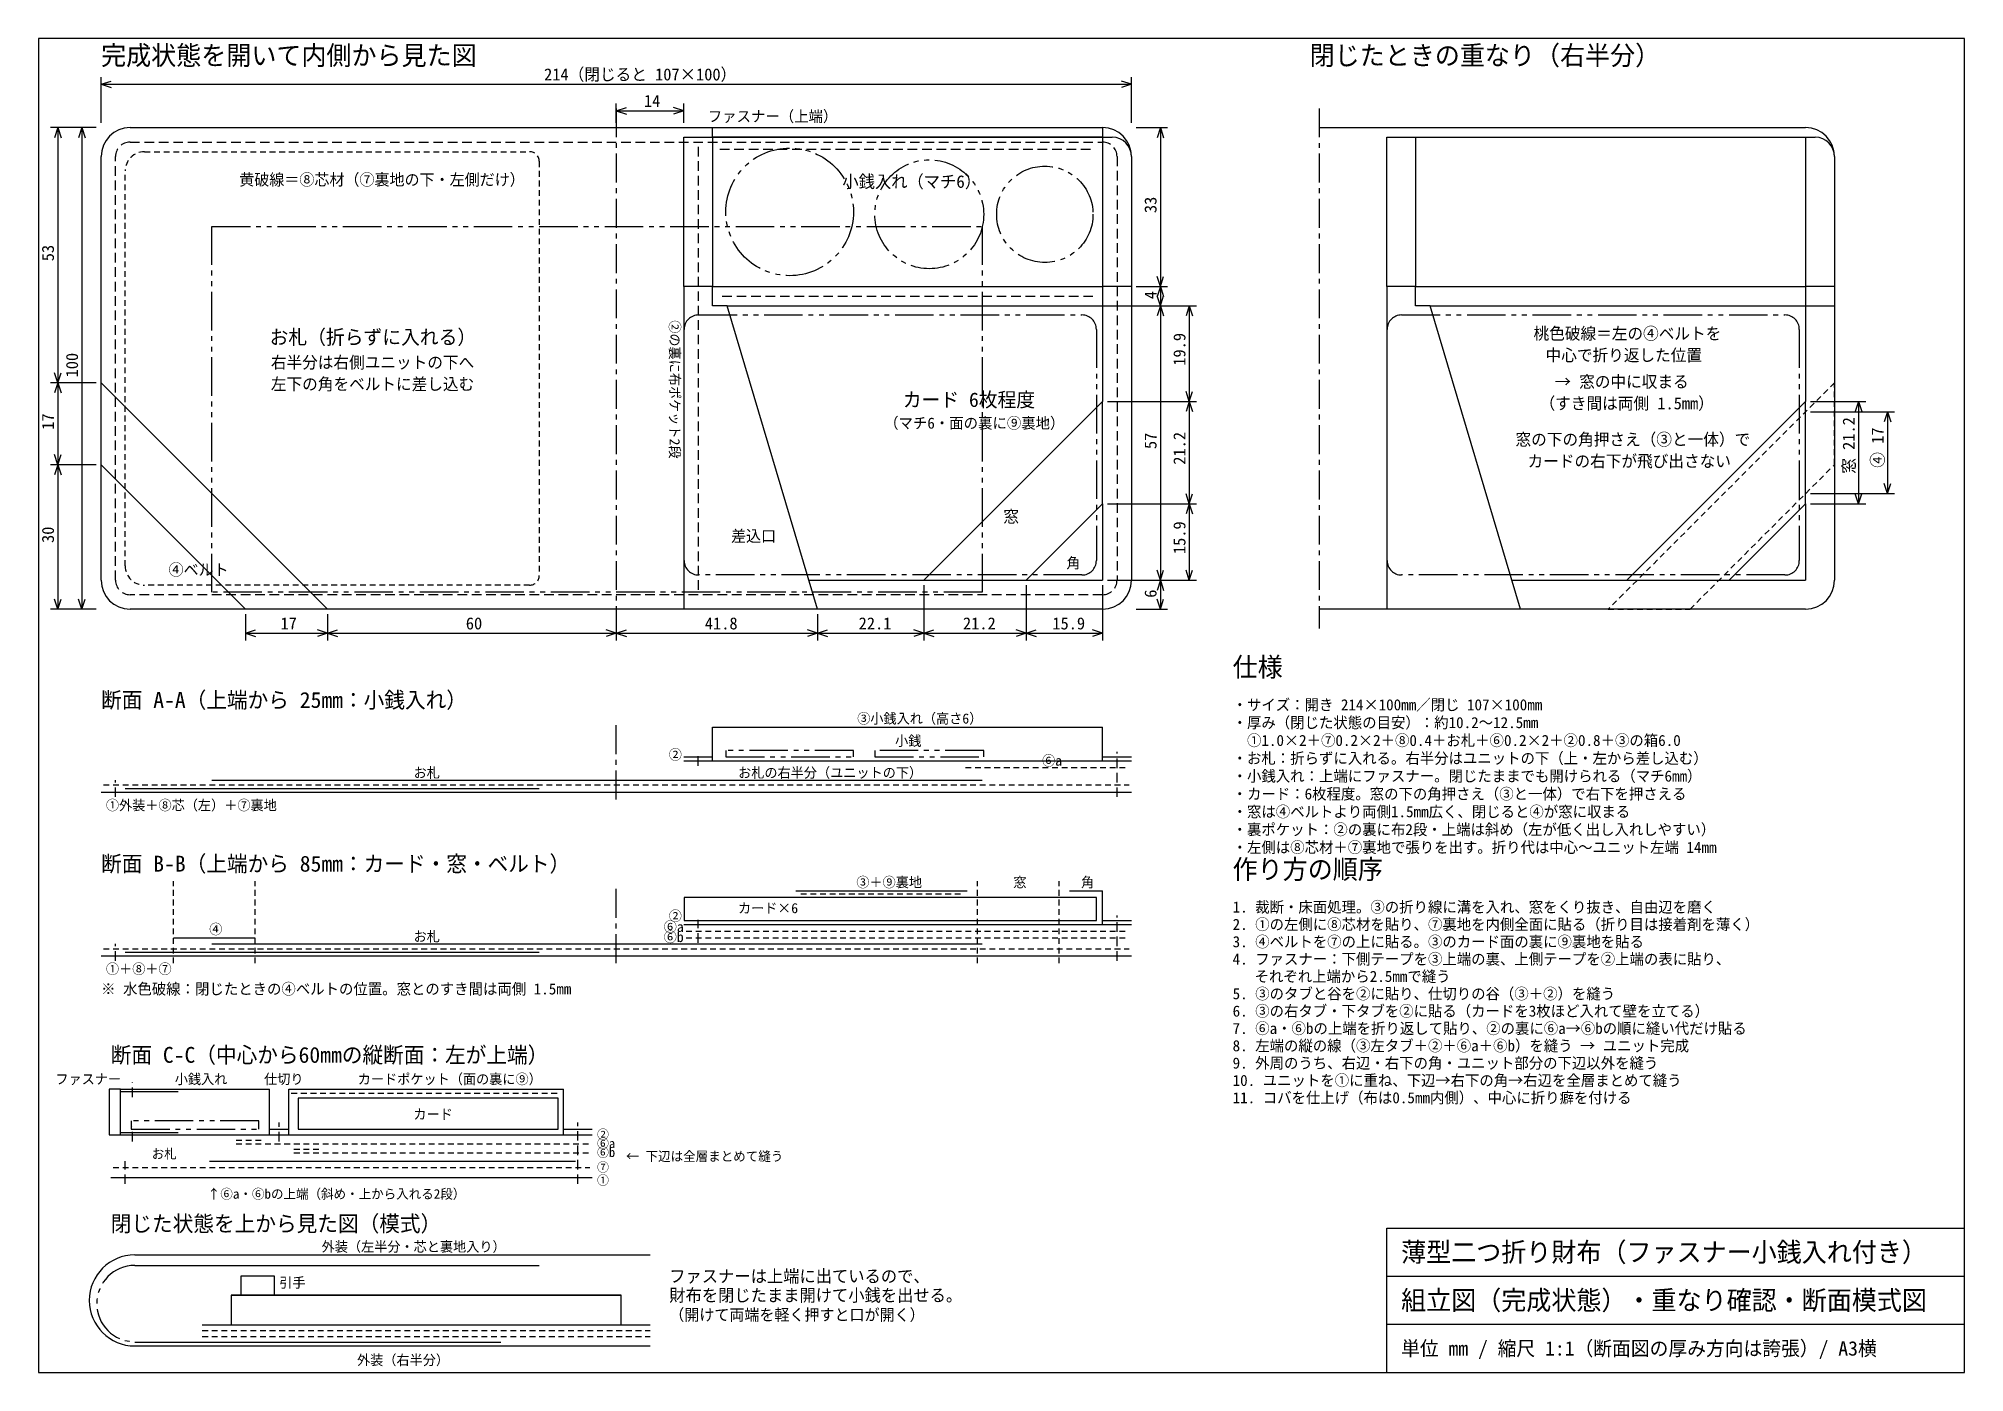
# Model space of a CAD drawing. Extents: x -200 to 200, y -138 to 138.
import ezdxf

# ---------------------------------------------------------------- set-up
doc = ezdxf.new("R2010")
doc.units = 0
for name, pattern in [('CENTER', [9.4, 6, -1.2, 1, -1.2]), ('DASHED', [3, 2, -1]), ('HIDDEN', [2, 1.2, -0.8]), ('PHANTOM', [13.6, 8, -1.2, 1, -1.2, 1, -1.2])]:
    doc.linetypes.add(name, pattern=pattern)
for name, color, linetype in [('お札', 6, 'PHANTOM'), ('カード', 5, 'PHANTOM'), ('ファスナー', 3, 'CONTINUOUS'), ('中心線', 4, 'CENTER'), ('切断線', 7, 'CONTINUOUS'), ('図枠', 7, 'CONTINUOUS'), ('寸法', 7, 'CONTINUOUS'), ('小銭', 2, 'PHANTOM'), ('文字', 7, 'CONTINUOUS'), ('断面図', 7, 'CONTINUOUS'), ('縫い線', 1, 'DASHED'), ('芯材・裏地', 2, 'CONTINUOUS')]:
    doc.layers.add(name, color=color, linetype=linetype)

msp = doc.modelspace()

# ---------------------------------------------------------------- linework, layer by layer
at = {"layer": 'お札', "color": 6, "linetype": 'PHANTOM'}
for p, q in [((-164, 99.5), (-4, 99.5)), ((-164, 23.5), (-164, 99.5)), ((-4, 99.5), (-4, 23.5)), ((-4, 23.5), (-164, 23.5))]:
    msp.add_line(p, q, dxfattribs=at)
at = {"layer": 'お札', "color": 6, "linetype": 'HIDDEN'}
for p, q in [((173, 67), (126, 20)), ((173, 50), (173, 67)), ((143, 20), (173, 50)), ((126, 20), (143, 20))]:
    msp.add_line(p, q, dxfattribs=at)
at = {"layer": 'お札', "color": 6, "linetype": 'CONTINUOUS'}
for p, q in [((-164, -15.5), (-4, -15.5)), ((-164, -49.5), (-4, -49.5)), ((-164.5, -94.6), (-88.5, -94.6)), ((-180, -116.28), (-96, -116.28)), ((-180, -132.23), (-104, -132.23))]:
    msp.add_line(p, q, dxfattribs=at)
at = {"layer": 'お札', "color": 6, "linetype": 'PHANTOM'}
msp.add_arc((-180, -124.2), 7.92, 90, 270, dxfattribs=at)
at = {"layer": 'カード', "color": 5, "linetype": 'PHANTOM'}
for p, q in [((-62.9, 81.1), (16.7, 81.1)), ((83.1, 81.1), (162.7, 81.1)), ((-65.9, 30.1), (-65.9, 78.1)), ((19.7, 78.1), (19.7, 30.1)), ((80.1, 30.1), (80.1, 78.1)), ((165.7, 78.1), (165.7, 30.1)), ((16.7, 27.1), (-62.9, 27.1)), ((162.7, 27.1), (83.1, 27.1))]:
    msp.add_line(p, q, dxfattribs=at)
at = {"layer": 'カード', "color": 5, "linetype": 'CONTINUOUS'}
for p, q in [((19.7, -39.875), (-65.9, -39.875)), ((-65.9, -39.875), (-65.9, -44.625)), ((19.7, -44.625), (19.7, -39.875)), ((-65.9, -44.625), (19.7, -44.625)), ((-92.1, -81.51), (-146.1, -81.51)), ((-146.1, -81.51), (-146.1, -87.97)), ((-92.1, -87.97), (-92.1, -81.51)), ((-146.1, -87.97), (-92.1, -87.97))]:
    msp.add_line(p, q, dxfattribs=at)
at = {"layer": 'カード', "color": 5, "linetype": 'PHANTOM'}
for centre, start, end in [((-62.9, 78.1), 90, 180), ((16.7, 78.1), 0, 90), ((83.1, 78.1), 90, 180), ((162.7, 78.1), 0, 90), ((-62.9, 30.1), 180, 270), ((16.7, 30.1), 270, 0), ((83.1, 30.1), 180, 270), ((162.7, 30.1), 270, 0)]:
    msp.add_arc(centre, 3, start, end, dxfattribs=at)
at = {"layer": 'ファスナー', "color": 3, "linetype": 'CONTINUOUS'}
for p, q in [((-60, 120), (21, 120)), ((-60, 118), (-60, 120)), ((21, 120), (21, 118)), ((21, 118), (-60, 118)), ((-183, -79.64), (-185.3, -79.64)), ((-185.3, -79.64), (-185.3, -89.16)), ((-183, -89.16), (-183, -79.64)), ((-183, -80.15), (-171, -80.15)), ((-185.3, -89.16), (-183, -89.16)), ((-183, -88.65), (-171, -88.65)), ((-151, -118.48), (-158, -118.48)), ((-158, -118.48), (-158, -122.44)), ((-151, -122.44), (-151, -118.48)), ((-79, -122.44), (-160, -122.44)), ((-160, -122.44), (-160, -128.6)), ((-158, -122.44), (-151, -122.44)), ((-79, -128.6), (-79, -122.44)), ((-160, -128.6), (-79, -128.6))]:
    msp.add_line(p, q, dxfattribs=at)
at = {"layer": '中心線', "color": 4, "linetype": 'CENTER'}
for p, q in [((-80, 124), (-80, 16)), ((66, 124), (66, 16)), ((-80, -19.5), (-80, -3)), ((-80, -53.5), (-80, -37))]:
    msp.add_line(p, q, dxfattribs=at)
at = {"layer": '中心線', "color": 4, "linetype": 'HIDDEN'}
for p, q in [((-172, -53.5), (-172, -36.5)), ((-155, -53.5), (-155, -36.5)), ((-5, -53.5), (-5, -36.5)), ((12, -53.5), (12, -36.5))]:
    msp.add_line(p, q, dxfattribs=at)
at = {"layer": '切断線', "color": 7, "linetype": 'CONTINUOUS'}
for p, q in [((-181, 120), (21, 120)), ((66, 120), (167, 120)), ((-66, 118), (23, 118)), ((-66, 87), (-66, 118)), ((-60, 118), (-60, 87)), ((21, 118), (21, 87)), ((80, 118), (169, 118)), ((80, 87), (80, 118)), ((86, 118), (86, 87)), ((167, 118), (167, 87)), ((-187, 26), (-187, 114)), ((27, 114), (27, 26)), ((27, 114), (27, 87)), ((173, 114), (173, 26)), ((173, 114), (173, 87)), ((-66, 87), (-66, 20)), ((-60, 87), (-66, 87)), ((-60, 83), (-60, 87)), ((-60, 87), (21, 87)), ((27, 87), (21, 87)), ((21, 87), (21, 83)), ((80, 87), (80, 20)), ((86, 87), (80, 87)), ((86, 83), (86, 87)), ((86, 87), (167, 87)), ((173, 87), (167, 87)), ((167, 87), (167, 83)), ((-57, 83), (-60, 83)), ((-38.210526, 20), (-57, 83)), ((-57, 83), (21, 83)), ((21, 83), (27, 83)), ((21, 83), (21, 63.12132)), ((27, 83), (27, 26)), ((89, 83), (86, 83)), ((107.789474, 20), (89, 83)), ((89, 83), (167, 83)), ((167, 83), (173, 83)), ((167, 83), (167, 63.12132)), ((173, 83), (173, 26)), ((-187, 67), (-140, 20)), ((-187, 50), (-187, 67)), ((21, 63.12132), (-16.12132, 26)), ((21, 41.87868), (21, 63.12132)), ((167, 63.12132), (129.87868, 26)), ((167, 41.87868), (167, 63.12132)), ((-157, 20), (-187, 50)), ((5.12132, 26), (21, 41.87868)), ((21, 41.87868), (21, 26)), ((151.12132, 26), (167, 41.87868)), ((167, 41.87868), (167, 26)), ((-40, 26), (-16.12132, 26)), ((-16.12132, 26), (5.12132, 26)), ((5.12132, 26), (21, 26)), ((106, 26), (129.87868, 26)), ((129.87868, 26), (151.12132, 26)), ((151.12132, 26), (167, 26)), ((21, 20), (-181, 20)), ((-140, 20), (-157, 20)), ((21, 20), (-38.210526, 20)), ((167, 20), (66, 20)), ((167, 20), (107.789474, 20))]:
    msp.add_line(p, q, dxfattribs=at)
for centre, radius, start, end in [((-181, 114), 6, 90, 180), ((21, 114), 6, 0, 90), ((167, 114), 6, 0, 90), ((23, 114), 4, 0, 90), ((169, 114), 4, 0, 90), ((-181, 26), 6, 180, 270), ((21, 26), 6, 270, 0), ((21, 26), 6, 270, 0), ((167, 26), 6, 270, 0), ((167, 26), 6, 270, 0)]:
    msp.add_arc(centre, radius, start, end, dxfattribs=at)
at = {"layer": '図枠', "color": 7, "linetype": 'CONTINUOUS'}
for p, q in [((200, 138.5), (-200, 138.5)), ((-200, 138.5), (-200, -138.5)), ((200, -138.5), (200, 138.5)), ((80, -138.5), (80, -108.5)), ((80, -108.5), (200, -108.5)), ((80, -118.5), (200, -118.5)), ((80, -128.5), (200, -128.5)), ((-200, -138.5), (200, -138.5))]:
    msp.add_line(p, q, dxfattribs=at)
at = {"layer": '寸法', "color": 7, "linetype": 'CONTINUOUS'}
for p, q in [((-187, 121), (-187, 130.5)), ((-187, 129), (-184.907676, 129.679837)), ((-187, 129), (27, 129)), ((-187, 129), (-184.907676, 128.320163)), ((27, 129), (24.907676, 129.679837)), ((27, 129), (24.907676, 128.320163)), ((27, 121), (27, 130.5)), ((-80, 121), (-80, 125)), ((-80, 123.5), (-77.907676, 124.179837)), ((-66, 123.5), (-68.092324, 124.179837)), ((-66, 121), (-66, 125)), ((-188, 120), (-197.5, 120)), ((-196, 120), (-196.679837, 117.907676)), ((-196, 120), (-196, 67)), ((-196, 120), (-195.320163, 117.907676)), ((-188, 120), (-192.5, 120)), ((-191, 120), (-191.679837, 117.907676)), ((-191, 120), (-191, 20)), ((-191, 120), (-190.320163, 117.907676)), ((-80, 123.5), (-66, 123.5)), ((-80, 123.5), (-77.907676, 122.820163)), ((-66, 123.5), (-68.092324, 122.820163)), ((28, 120), (34.5, 120)), ((33, 120), (32.320163, 117.907676)), ((33, 120), (33, 87)), ((33, 120), (33.679837, 117.907676)), ((33, 87), (32.320163, 89.092324)), ((33, 87), (33.679837, 89.092324)), ((28, 87), (34.5, 87)), ((28, 87), (34.5, 87)), ((33, 87), (32.320163, 84.907676)), ((33, 83), (32.320163, 85.092324)), ((33, 87), (33, 83)), ((33, 87), (33.679837, 84.907676)), ((33, 83), (33.679837, 85.092324)), ((22, 83), (40.5, 83)), ((28, 83), (34.5, 83)), ((28, 83), (34.5, 83)), ((33, 83), (32.320163, 80.907676)), ((33, 83), (33, 26)), ((33, 83), (33.679837, 80.907676)), ((39, 83), (38.320163, 80.907676)), ((39, 83), (39, 63.12132)), ((39, 83), (39.679837, 80.907676)), ((-196, 67), (-196.679837, 69.092324)), ((-196, 67), (-195.320163, 69.092324)), ((-188, 67), (-197.5, 67)), ((-188, 67), (-197.5, 67)), ((-196, 67), (-196.679837, 64.907676)), ((-196, 67), (-196, 50)), ((-196, 67), (-195.320163, 64.907676)), ((39, 63.12132), (38.320163, 65.213645)), ((39, 63.12132), (39.679837, 65.213645)), ((22, 63.12132), (40.5, 63.12132)), ((22, 63.12132), (40.5, 63.12132)), ((39, 63.12132), (38.320163, 61.028996)), ((39, 63.12132), (39, 41.87868)), ((39, 63.12132), (39.679837, 61.028996)), ((168, 63.12132), (179.5, 63.12132)), ((168, 61), (185.5, 61)), ((178, 63.12132), (177.320163, 61.028996)), ((178, 63.12132), (178, 41.87868)), ((178, 63.12132), (178.679837, 61.028996)), ((184, 61), (183.320163, 58.907676)), ((184, 61), (184, 44)), ((184, 61), (184.679837, 58.907676)), ((-196, 50), (-196.679837, 52.092324)), ((-196, 50), (-195.320163, 52.092324)), ((-188, 50), (-197.5, 50)), ((-188, 50), (-197.5, 50)), ((-196, 50), (-196.679837, 47.907676)), ((-196, 50), (-196, 20)), ((-196, 50), (-195.320163, 47.907676)), ((168, 44), (185.5, 44)), ((184, 44), (183.320163, 46.092324)), ((184, 44), (184.679837, 46.092324)), ((22, 41.87868), (40.5, 41.87868)), ((22, 41.87868), (40.5, 41.87868)), ((39, 41.87868), (38.320163, 43.971004)), ((39, 41.87868), (38.320163, 39.786355)), ((39, 41.87868), (39.679837, 43.971004)), ((39, 41.87868), (39, 26)), ((39, 41.87868), (39.679837, 39.786355)), ((168, 41.87868), (179.5, 41.87868)), ((178, 41.87868), (177.320163, 43.971004)), ((178, 41.87868), (178.679837, 43.971004)), ((33, 26), (32.320163, 28.092324)), ((33, 26), (33.679837, 28.092324)), ((39, 26), (38.320163, 28.092324)), ((39, 26), (39.679837, 28.092324)), ((-16.12132, 25), (-16.12132, 13.5)), ((-16.12132, 25), (-16.12132, 13.5)), ((5.12132, 25), (5.12132, 13.5)), ((5.12132, 25), (5.12132, 13.5)), ((21, 25), (21, 13.5)), ((22, 26), (40.5, 26)), ((28, 26), (34.5, 26)), ((28, 26), (34.5, 26)), ((33, 26), (32.320163, 23.907676)), ((33, 26), (33, 20)), ((33, 26), (33.679837, 23.907676)), ((-188, 20), (-197.5, 20)), ((-196, 20), (-196.679837, 22.092324)), ((-196, 20), (-195.320163, 22.092324)), ((-188, 20), (-192.5, 20)), ((-191, 20), (-191.679837, 22.092324)), ((-191, 20), (-190.320163, 22.092324)), ((28, 20), (34.5, 20)), ((33, 20), (32.320163, 22.092324)), ((33, 20), (33.679837, 22.092324)), ((-157, 19), (-157, 13.5)), ((-140, 19), (-140, 13.5)), ((-140, 19), (-140, 13.5)), ((-80, 19), (-80, 13.5)), ((-80, 19), (-80, 13.5)), ((-38.210526, 19), (-38.210526, 13.5)), ((-38.210526, 19), (-38.210526, 13.5)), ((-157, 15), (-154.907676, 15.679837)), ((-157, 15), (-140, 15)), ((-157, 15), (-154.907676, 14.320163)), ((-140, 15), (-142.092324, 15.679837)), ((-140, 15), (-142.092324, 14.320163)), ((-140, 15), (-137.907676, 15.679837)), ((-140, 15), (-80, 15)), ((-140, 15), (-137.907676, 14.320163)), ((-80, 15), (-82.092324, 15.679837)), ((-80, 15), (-82.092324, 14.320163)), ((-80, 15), (-77.907676, 15.679837)), ((-80, 15), (-38.210526, 15)), ((-80, 15), (-77.907676, 14.320163)), ((-38.210526, 15), (-40.302851, 15.679837)), ((-38.210526, 15), (-40.302851, 14.320163)), ((-38.210526, 15), (-36.118202, 15.679837)), ((-38.210526, 15), (-16.12132, 15)), ((-38.210526, 15), (-36.118202, 14.320163)), ((-16.12132, 15), (-18.213645, 15.679837)), ((-16.12132, 15), (-18.213645, 14.320163)), ((-16.12132, 15), (-14.028996, 15.679837)), ((-16.12132, 15), (5.12132, 15)), ((-16.12132, 15), (-14.028996, 14.320163)), ((5.12132, 15), (3.028996, 15.679837)), ((5.12132, 15), (3.028996, 14.320163)), ((5.12132, 15), (7.213645, 15.679837)), ((5.12132, 15), (21, 15)), ((5.12132, 15), (7.213645, 14.320163)), ((21, 15), (18.907676, 15.679837)), ((21, 15), (18.907676, 14.320163))]:
    msp.add_line(p, q, dxfattribs=at)
at = {"layer": '小銭', "color": 2, "linetype": 'PHANTOM'}
for p, q in [((-30.75, -9.375), (-57.25, -9.375)), ((-57.25, -9.375), (-57.25, -10.625)), ((-57.25, -10.625), (-30.75, -10.625)), ((-30.75, -10.625), (-30.75, -9.375)), ((-3.7, -9.375), (-26.3, -9.375)), ((-26.3, -9.375), (-26.3, -10.625)), ((-26.3, -10.625), (-3.7, -10.625)), ((-3.7, -10.625), (-3.7, -9.375)), ((-154.25, -86.27), (-180.75, -86.27)), ((-180.75, -86.27), (-180.75, -87.97)), ((-180.75, -87.97), (-154.25, -87.97)), ((-154.25, -87.97), (-154.25, -86.27))]:
    msp.add_line(p, q, dxfattribs=at)
for centre, radius in [((-44, 102.5), 13.25), ((-15, 102), 11.3), ((9, 102), 10)]:
    msp.add_circle(centre, radius, dxfattribs=at)
at = {"layer": '断面図', "color": 7, "linetype": 'CONTINUOUS'}
for p, q in [((-60, -4.5), (21, -4.5)), ((-60, -11.5), (-60, -4.5)), ((21, -11.5), (21, -4.5)), ((-66, -10.625), (-60, -10.625)), ((-66, -11.5), (27, -11.5)), ((21, -10.625), (27, -10.625)), ((-187, -18), (27, -18)), ((-42.684211, -38.5), (-7.12132, -38.5)), ((14.12132, -38.5), (21, -38.5)), ((21, -45.5), (21, -38.5)), ((-66, -45.5), (27, -45.5)), ((21, -44.625), (27, -44.625)), ((-187, -52), (27, -52)), ((-172, -48.25), (-155, -48.25)), ((-183, -79.64), (-152, -79.64)), ((-152, -89.16), (-152, -79.64)), ((-148, -89.16), (-148, -79.64)), ((-148, -79.64), (-91, -79.64)), ((-91, -89.16), (-91, -79.64)), ((-152, -87.97), (-148, -87.97)), ((-91, -87.97), (-85, -87.97)), ((-183, -89.16), (-85, -89.16)), ((-185, -98), (-85, -98)), ((-180, -114.08), (-73, -114.08)), ((-160, -122.44), (-79, -122.44)), ((-166, -128.6), (-73, -128.6)), ((-180, -133), (-73, -133))]:
    msp.add_line(p, q, dxfattribs=at)
at = {"layer": '断面図', "color": 7, "linetype": 'HIDDEN'}
for p, q in [((-7.5, -12.875), (26.5, -12.875)), ((-65.5, -46.875), (26.5, -46.875)), ((-65.5, -48.25), (26.5, -48.25)), ((-158.956989, -90.282), (-152.956989, -90.282)), ((-158.956989, -91.03), (-85.5, -91.03)), ((-146.956989, -92.152), (-140.956989, -92.152)), ((-146.956989, -92.9), (-85.5, -92.9)), ((-166, -129.81), (-73, -129.81)), ((-166, -131.02), (-73, -131.02))]:
    msp.add_line(p, q, dxfattribs=at)
at = {"layer": '断面図', "color": 7, "linetype": 'CONTINUOUS'}
msp.add_arc((-180, -123.54), 9.46, 90, 270, dxfattribs=at)
at = {"layer": '縫い線', "color": 1, "linetype": 'DASHED'}
for p, q in [((-181, 117), (21, 117)), ((-63, 116), (-63, 23)), ((-184, 26), (-184, 114)), ((-58.5, 115.5), (19.5, 115.5)), ((24, 114), (24, 26)), ((-58, 85), (19, 85)), ((21, 23), (-181, 23)), ((-63, -12.5), (-63, -9.625)), ((24, -19), (24, -9.625)), ((-184, -19), (-184, -15.5)), ((24, -53), (24, -43.625)), ((-63, -49.25), (-63, -44.5)), ((-184, -53), (-184, -49.5)), ((-180.5, -81.34), (-180.5, -78.28)), ((-180.5, -90.52), (-180.5, -87.46)), ((-150, -90.52), (-150, -86.61)), ((-88, -99.36), (-88, -86.61)), ((-182, -99.36), (-182, -94.6))]:
    msp.add_line(p, q, dxfattribs=at)
for centre, start, end in [((-181, 114), 90, 180), ((21, 114), 0, 90), ((-181, 26), 180, 270), ((21, 26), 270, 0)]:
    msp.add_arc(centre, 3, start, end, dxfattribs=at)
at = {"layer": '芯材・裏地', "color": 2, "linetype": 'HIDDEN'}
for p, q in [((-178, 115), (-98, 115)), ((-96, 113), (-96, 27)), ((-182, 29), (-182, 111)), ((-98, 25), (-178, 25)), ((-186.5, -16.5), (26.5, -16.5)), ((-41.684211, -39.125), (-8.12132, -39.125)), ((-186.5, -50.5), (26.5, -50.5)), ((-147.5, -80.49), (-91.5, -80.49)), ((-184.5, -95.96), (-85.5, -95.96))]:
    msp.add_line(p, q, dxfattribs=at)
at = {"layer": '芯材・裏地', "color": 2, "linetype": 'CONTINUOUS'}
for p, q in [((-182, -17.25), (-96, -17.25)), ((-182, -51.25), (-96, -51.25))]:
    msp.add_line(p, q, dxfattribs=at)
at = {"layer": '芯材・裏地', "color": 2, "linetype": 'HIDDEN'}
for centre, radius, start, end in [((-178, 111), 4, 90, 180), ((-98, 113), 2, 0, 90), ((-178, 29), 4, 180, 270), ((-98, 27), 2, 270, 0)]:
    msp.add_arc(centre, radius, start, end, dxfattribs=at)

# ---------------------------------------------------------------- texts
at = {"layer": '寸法', "color": 7}
for s, p in [('214（閉じると 107×100）', (-95, 129.8)), ('14', (-74.25, 124.3)), ('17', (-149.75, 15.8)), ('60', (-111.25, 15.8)), ('41.8', (-61.605263, 15.8)), ('22.1', (-29.665923, 15.8)), ('21.2', (-8, 15.8)), ('15.9', (10.56066, 15.8))]:
    msp.add_text(s, height=2.5, dxfattribs=at).set_placement(p)
for s, p in [('33', (32.2, 102.25)), ('53', (-196.8, 92.25)), ('4', (32.2, 84.375)), ('19.9', (38.2, 70.56066)), ('100', (-191.8, 68.125)), ('17', (-196.8, 57.25)), ('57', (32.2, 53.25)), ('21.2', (38.2, 50)), ('窓 21.2', (177.2, 48.125)), ('④ 17', (183.2, 49.375)), ('30', (-196.8, 33.75)), ('15.9', (38.2, 31.43934)), ('6', (32.2, 22.375))]:
    msp.add_text(s, height=2.5, rotation=90, dxfattribs=at).set_placement(p)
at = {"layer": '文字', "color": 7}
for s, height, p in [('完成状態を開いて内側から見た図', 4, (-187, 133)), ('閉じたときの重なり（右半分）', 4, (64, 133)), ('ファスナー（上端）', 2.3, (-61, 121.2)), ('黄破線＝⑧芯材（⑦裏地の下・左側だけ）', 2.4, (-158.3, 108)), ('小銭入れ（マチ6）', 2.6, (-33.05, 107.5)), ('お札（折らずに入れる）', 3, (-152, 75)), ('桃色破線＝左の④ベルトを', 2.5, (110.5, 76)), ('右半分は右側ユニットの下へ', 2.5, (-151.75, 70)), ('中心で折り返した位置', 2.5, (113, 71.5)), ('左下の角をベルトに差し込む', 2.5, (-151.75, 65.5)), ('→ 窓の中に収まる', 2.5, (114.875, 66)), ('カード 6枚程度', 3, (-20.5, 62)), ('（すき間は両側 1.5mm）', 2.5, (111.75, 61.5)), ('（マチ6・面の裏に⑨裏地）', 2.3, (-24.375, 57.5)), ('窓の下の角押さえ（③と一体）で', 2.5, (106.75, 54)), ('カードの右下が飛び出さない', 2.5, (109.25, 49.5)), ('窓', 2.5, (0.37868, 38)), ('差込口', 2.4, (-56.175439, 34)), ('④ベルト', 2.4, (-173, 27)), ('角', 2.2, (13.5, 28.5)), ('仕様', 4, (48, 6)), ('断面 A-A（上端から 25mm：小銭入れ）', 3.3, (-187, -0.5)), ('・サイズ：開き 214×100mm／閉じ 107×100mm', 2.3, (48, -1)), ('③小銭入れ（高さ6）', 2.1, (-29.975, -3.75)), ('・厚み（閉じた状態の目安）：約10.2～12.5mm', 2.3, (48, -4.7)), ('小銭', 2.1, (-22.1, -8.375)), ('\u3000①1.0×2＋⑦0.2×2＋⑧0.4＋お札＋⑥0.2×2＋②0.8＋③の箱6.0', 2.3, (48, -8.4)), ('②', 2.1, (-69.1, -11.25)), ('⑥a', 2.1, (8.425, -12.5)), ('・お札：折らずに入れる。右半分はユニットの下（上・左から差し込む）', 2.3, (48, -12.1)), ('お札', 2.1, (-122.1, -15)), ('お札の右半分（ユニットの下）', 2.1, (-54.7, -15)), ('・小銭入れ：上端にファスナー。閉じたままでも開けられる（マチ6mm）', 2.3, (48, -15.8)), ('①外装＋⑧芯（左）＋⑦裏地', 2.1, (-186, -21.75)), ('・カード：6枚程度。窓の下の角押さえ（③と一体）で右下を押さえる', 2.3, (48, -19.5)), ('・窓は④ベルトより両側1.5mm広く、閉じると④が窓に収まる', 2.3, (48, -23.2)), ('・裏ポケット：②の裏に布2段・上端は斜め（左が低く出し入れしやすい）', 2.3, (48, -26.9)), ('・左側は⑧芯材＋⑦裏地で張りを出す。折り代は中心～ユニット左端 14mm', 2.3, (48, -30.6)), ('断面 B-B（上端から 85mm：カード・窓・ベルト）', 3.3, (-187, -34.5)), ('作り方の順序', 4, (48, -36)), ('③＋⑨裏地', 2.1, (-30.152765, -37.75)), ('窓', 2.1, (2.45, -37.75)), ('角', 2.1, (16.51066, -37.75)), ('②', 2.1, (-69.1, -44.75)), ('カード×6', 2.1, (-54.725, -43.125)), ('2. ①の左側に⑧芯材を貼り、⑦裏地を内側全面に貼る（折り目は接着剤を薄く）', 2.3, (48, -46.6)), ('1. 裁断・床面処理。③の折り線に溝を入れ、窓をくり抜き、自由辺を磨く', 2.3, (48, -43)), ('④', 2.1, (-164.55, -47.5)), ('お札', 2.1, (-122.1, -49)), ('⑥a', 2.1, (-70.15, -47)), ('⑥b', 2.1, (-70.15, -49.125)), ('3. ④ベルトを⑦の上に貼る。③のカード面の裏に⑨裏地を貼る', 2.3, (48, -50.2)), ('4. ファスナー：下側テープを③上端の裏、上側テープを②上端の表に貼り、', 2.3, (48, -53.8)), ('①＋⑧＋⑦', 2.1, (-186, -55.75)), ('\u3000 それぞれ上端から2.5mmで縫う', 2.3, (48, -57.4)), ('※ 水色破線：閉じたときの④ベルトの位置。窓とのすき間は両側 1.5mm', 2.3, (-187, -60)), ('5. ③のタブと谷を②に貼り、仕切りの谷（③＋②）を縫う', 2.3, (48, -61)), ('6. ③の右タブ・下タブを②に貼る（カードを3枚ほど入れて壁を立てる）', 2.3, (48, -64.6)), ('7. ⑥a・⑥bの上端を折り返して貼り、②の裏に⑥a→⑥bの順に縫い代だけ貼る', 2.3, (48, -68.2)), ('断面 C-C（中心から60mmの縦断面：左が上端）', 3.3, (-185, -74.2)), ('8. 左端の縦の線（③左タブ＋②＋⑥a＋⑥b）を縫う → ユニット完成', 2.3, (48, -71.8)), ('9. 外周のうち、右辺・右下の角・ユニット部分の下辺以外を縫う', 2.3, (48, -75.4)), ('ファスナー', 2.1, (-196.5, -78.62)), ('小銭入れ', 2.1, (-171.7, -78.62)), ('仕切り', 2.1, (-153.15, -78.62)), ('カードポケット（面の裏に⑨）', 2.1, (-133.7, -78.62)), ('10. ユニットを①に重ね、下辺→右下の角→右辺を全層まとめて縫う', 2.3, (48, -79)), ('11. コバを仕上げ（布は0.5mm内側）、中心に折り癖を付ける', 2.3, (48, -82.6)), ('カード', 2.1, (-122.15, -85.93)), ('②', 1.9, (-84, -90.01)), ('お札', 2, (-176.5, -94.09)), ('⑥a', 1.9, (-84, -91.88)), ('⑥b', 1.9, (-84, -93.75)), ('⑦', 1.9, (-84, -96.81)), ('← 下辺は全層まとめて縫う', 2, (-78, -94.6)), ('①', 1.9, (-84, -99.53)), ('↑⑥a・⑥bの上端（斜め・上から入れる2段）', 2, (-164.956989, -102.42)), ('閉じた状態を上から見た図（模式）', 3.3, (-185, -109.24)), ('外装（左半分・芯と裏地入り）', 2.1, (-141.2, -113.42)), ('薄型二つ折り財布（ファスナー小銭入れ付き）', 4, (83, -115.5)), ('引手', 2.1, (-150, -120.9)), ('ファスナーは上端に出ているので、', 2.6, (-69, -119.8)), ('財布を閉じたまま開けて小銭を出せる。', 2.6, (-69, -123.76)), ('組立図（完成状態）・重なり確認・断面模式図', 4, (83, -125.5)), ('（開けて両端を軽く押すと口が開く）', 2.4, (-69, -127.72)), ('単位 mm / 縮尺 1:1（断面図の厚み方向は誇張）/ A3横', 3, (83, -135)), ('外装（右半分）', 2.1, (-133.85, -136.96))]:
    msp.add_text(s, height=height, dxfattribs=at).set_placement(p)
msp.add_text('②の裏に布ポケット2段', height=2.1, rotation=-90, dxfattribs=at).set_placement((-68.9, 80))

doc.saveas('drawing.dxf')
